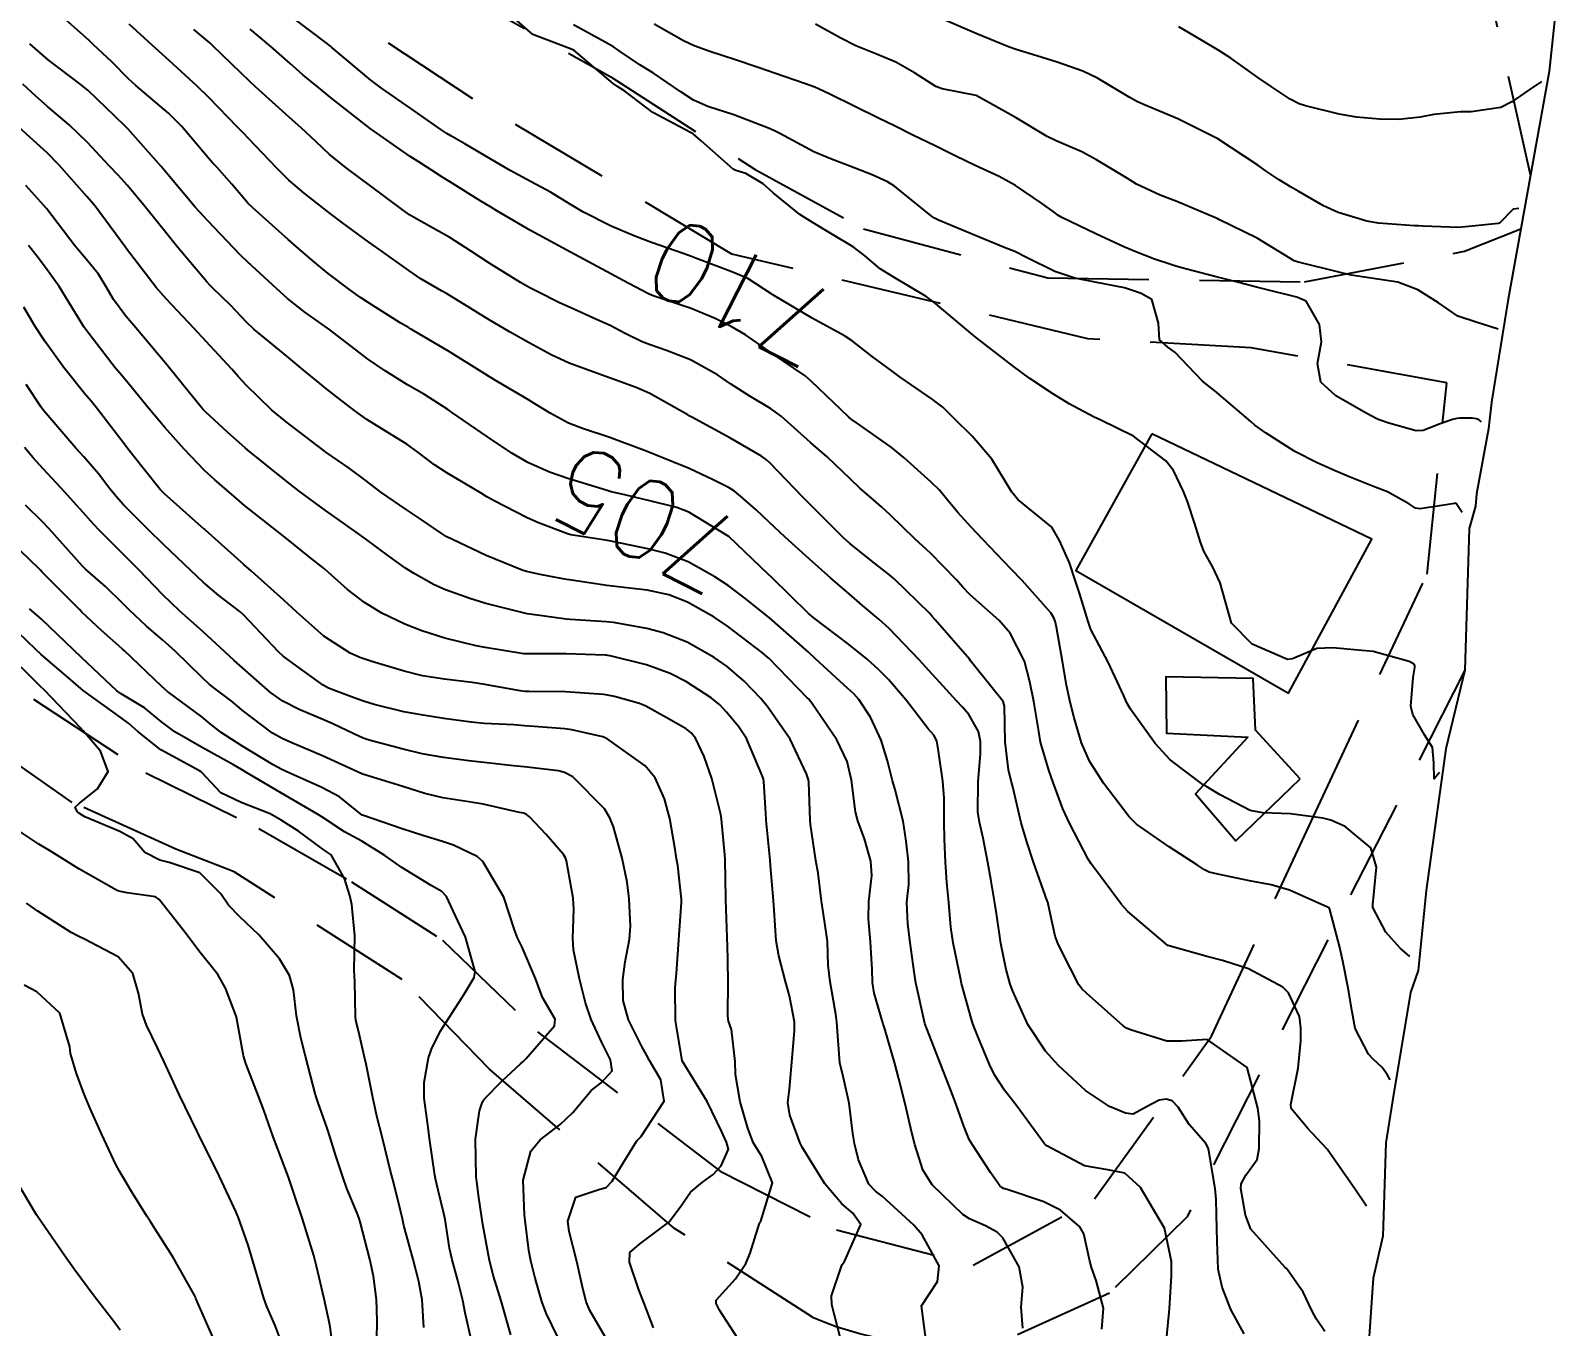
# Model space of a CAD drawing. Header units: metres. Extents: x 298520 to 308411, y 7433745 to 7450750.
# Drawn here: x 300962.3 to 301038.1, y 7447932.5 to 7447996.7 of the extents above; entities that cross this region are included whole.
import ezdxf
from ezdxf.enums import TextEntityAlignment as Align

# ---------------------------------------------------------------- set-up
doc = ezdxf.new("R2010")
doc.units = ezdxf.units.M
doc.header["$LTSCALE"] = 10
doc.linetypes.add('DASHED', pattern=[0.75, 0.5, -0.25])
for name, color, linetype in [('Area', 45, 'Continuous'), ('Cotas', 45, 'Continuous'), ('Curvas de Nivel 1m', 11, 'Continuous'), ('Curvas de Nivel 5m', 15, 'Continuous'), ('Edificações', 30, 'Continuous'), ('Vias Secundárias', 230, 'DASHED')]:
    doc.layers.add(name, color=color, linetype=linetype)
doc.styles.add('Style-STANDARD', font='STANDARD.shx')

msp = doc.modelspace()

# ---------------------------------------------------------------- linework, layer by layer
at = {"layer": 'Area'}
msp.add_polyline3d([(301038.097, 7448000.05, 717.483), (301037.545, 7447994.702, 716.562), (301035.505, 7447983.423, 714.021), (301034.687, 7447978.319, 713.572), (301034.542, 7447977, 713.292), (301033.934, 7447973.778, 714.312), (301033.894, 7447973.169, 715.222), (301033.583, 7447972.06, 715.312), (301033.366, 7447965.054, 711.042), (301032.426, 7447961.149, 710.891), (301031.444, 7447954.138, 709.482), (301031.046, 7447950.167, 709.12), (301030.672, 7447949.08, 709.129), (301029.77, 7447943.713, 708.401), (301029.443, 7447941.631, 708.003), (301029.298, 7447937.014, 707.522), (301028.821, 7447934.92, 707.182), (301028.166, 7447925.32, 705.025)], dxfattribs=at)
at = {"layer": 'Curvas de Nivel 1m', "flags": 128}
for points, elevation in [([(301022.421, 7447932.161), (301021.767, 7447933.367), (301021.346, 7447934.474), (301021.147, 7447935.373), (301021.087, 7447936.764), (301021.078, 7447937.374), (301021.048, 7447938.824), (301020.993, 7447939.375), (301020.671, 7447941.239), (301020.647, 7447941.379), (301020.535, 7447941.598), (301019.695, 7447942.543), (301019.15, 7447943.401), (301018.866, 7447943.715), (301018.557, 7447943.795), (301018.218, 7447943.752), (301017.584, 7447943.42), (301016.926, 7447943.05), (301016.55, 7447943.097), (301015.754, 7447943.438), (301014.561, 7447944.229), (301013.919, 7447944.813), (301013.23, 7447945.47), (301012.583, 7447946.17), (301011.716, 7447947.489), (301010.966, 7447949.15), (301010.84, 7447949.498), (301010.634, 7447950.223), (301010.368, 7447951.504), (301010.157, 7447952.997), (301010.081, 7447953.509), (301009.869, 7447954.696), (301009.724, 7447955.515), (301009.496, 7447956.733), (301009.322, 7447957.521), (301009.24, 7447958.034), (301009.245, 7447959.522), (301009.366, 7447960.919), (301009.37, 7447961.521), (301009.272, 7447962.016), (301008.786, 7447962.844), (301008.473, 7447963.208), (301008.18, 7447963.529), (301007.515, 7447964.254), (301006.808, 7447965.031), (301006.327, 7447965.555), (301004.836, 7447967.11), (301004.323, 7447967.578), (301003.516, 7447968.257), (301002.855, 7447968.823), (301001.949, 7447969.609), (301000.877, 7447970.559), (300999.694, 7447971.632), (300998.9, 7447972.384), (300998.25, 7447972.994), (300997.479, 7447973.662), (300997.168, 7447973.919), (300996.917, 7447974.08), (300996.119, 7447974.48), (300994.926, 7447975.047), (300993.29, 7447975.706), (300992.935, 7447975.842), (300992.719, 7447975.931), (300990.946, 7447976.591), (300989.696, 7447977.008), (300988.956, 7447977.286), (300988.038, 7447977.774), (300987.373, 7447978.19), (300986.969, 7447978.439), (300985.453, 7447979.33), (300984.981, 7447979.617), (300984.68, 7447979.813), (300982.998, 7447980.848), (300981.291, 7447981.856), (300981.118, 7447981.962), (300981.015, 7447982.02), (300980.618, 7447982.262), (300979.027, 7447983.256), (300978.649, 7447983.505), (300978.112, 7447983.889), (300977.041, 7447984.699), (300976.377, 7447985.241), (300975.584, 7447985.922), (300975.06, 7447986.381), (300973.304, 7447987.948), (300973.085, 7447988.175), (300972.262, 7447989.129), (300971.519, 7447989.974), (300971.313, 7447990.185), (300971.107, 7447990.41), (300969.776, 7447991.994), (300969.139, 7447992.643), (300967.518, 7447994.016), (300967.156, 7447994.346), (300966.319, 7447995.187), (300965.405, 7447996.047), (300965.176, 7447996.255), (300963.619, 7447997.644)], 706), ([(301032.103, 7447959.98), (301031.85, 7447959.657), (301031.831, 7447960.46), (301031.752, 7447961.219), (301031.363, 7447961.845), (301030.787, 7447962.859), (301030.682, 7447963.262), (301030.807, 7447964.687), (301030.89, 7447965.181), (301030.886, 7447965.259), (301030.814, 7447965.365), (301030.603, 7447965.476), (301028.823, 7447965.981), (301028.076, 7447966.045), (301026.826, 7447966.155), (301026.026, 7447966.117), (301024.817, 7447965.606), (301024.574, 7447965.576), (301022.827, 7447966.33), (301021.807, 7447967.37), (301021.38, 7447968.852), (301021.238, 7447969.376), (301020.871, 7447970.146), (301020.428, 7447970.936), (301020.257, 7447971.389), (301019.986, 7447972.304), (301019.625, 7447973.399), (301019.418, 7447973.902), (301018.928, 7447974.935), (301018.549, 7447975.414), (301016.951, 7447976.646), (301015.295, 7447977.447), (301014.964, 7447977.591), (301013.75, 7447978.247), (301012.975, 7447978.716), (301011.808, 7447979.492), (301010.989, 7447980.105), (301009.158, 7447981.518), (301009.005, 7447981.639), (301008.369, 7447982.174), (301007.029, 7447983.29), (301006.672, 7447983.554), (301005.042, 7447984.528), (301004.397, 7447984.931), (301003.609, 7447985.592), (301003.059, 7447986.02), (301002.039, 7447986.639), (301001.077, 7447987.204), (301000.41, 7447987.627), (300999.093, 7447988.694), (300998.597, 7447989.146), (300997.736, 7447989.661), (300997.242, 7447989.806), (300997.105, 7447989.877), (300995.531, 7447991.274), (300995.122, 7447991.618), (300994.995, 7447991.691), (300993.137, 7447992.68), (300991.742, 7447993.731), (300991.381, 7447993.963), (300991.157, 7447994.117), (300989.212, 7447995.76), (300989.173, 7447995.783), (300989.134, 7447995.8), (300987.184, 7447996.547), (300985.728, 7447997.805)], 711), ([(301026.423, 7447932.279), (301026.01, 7447932.897), (301025.779, 7447933.32), (301025.348, 7447934.233), (301024.578, 7447935.338), (301024.525, 7447935.4), (301024.464, 7447935.462), (301022.756, 7447937.357), (301022.49, 7447938.042), (301022.264, 7447939.362), (301022.273, 7447939.596), (301022.513, 7447940.034), (301023.08, 7447940.799), (301023.164, 7447941.354), (301023.185, 7447942.715), (301023.108, 7447943.354), (301022.573, 7447945.36), (301020.593, 7447946.745), (301019.317, 7447946.675), (301018.592, 7447946.668), (301016.804, 7447947.224), (301016.601, 7447947.308), (301016.436, 7447947.432), (301014.619, 7447949.041), (301014.404, 7447949.237), (301014.235, 7447949.456), (301013.822, 7447950.275), (301013.208, 7447951.472), (301013.058, 7447951.875), (301012.725, 7447953.479), (301012.714, 7447953.52), (301012.674, 7447953.616), (301012.011, 7447955.487), (301011.659, 7447956.54), (301011.384, 7447957.493), (301010.965, 7447959.274), (301010.908, 7447959.498), (301010.752, 7447960.114), (301010.594, 7447961.503), (301010.551, 7447963.264), (301010.484, 7447963.503), (301009.14, 7447965.187), (301008.876, 7447965.519), (301008.814, 7447965.595), (301007.117, 7447967.546), (301006.992, 7447967.696), (301006.846, 7447967.856), (301005.08, 7447969.568), (301004.866, 7447969.753), (301004.11, 7447970.346), (301002.889, 7447971.323), (301002.582, 7447971.603), (301000.909, 7447973.277), (301000.569, 7447973.623), (300998.93, 7447975.322), (300998.764, 7447975.475), (300998.505, 7447975.646), (300996.946, 7447976.553), (300995.064, 7447977.587), (300994.962, 7447977.638), (300994.869, 7447977.691), (300992.973, 7447978.752), (300992.303, 7447979.046), (300990.981, 7447979.537), (300990.391, 7447979.746), (300988.99, 7447980.264), (300988.091, 7447980.679), (300987.005, 7447981.27), (300986.057, 7447981.8), (300985.019, 7447982.408), (300983.547, 7447983.305), (300983.031, 7447983.627), (300982.902, 7447983.702), (300982.656, 7447983.836), (300981.627, 7447984.439), (300981.043, 7447984.841), (300979.607, 7447985.874), (300979.059, 7447986.26), (300977.753, 7447987.213), (300977.08, 7447987.723), (300976.847, 7447987.904), (300975.852, 7447988.68), (300975.097, 7447989.331), (300974.481, 7447989.936), (300973.117, 7447991.377), (300972.832, 7447991.666), (300972.539, 7447991.959), (300971.144, 7447993.4), (300970.553, 7447993.986), (300969.165, 7447995.25), (300968.317, 7447996.009), (300967.188, 7447997.05)], 707), ([(301028.493, 7447938.49), (301027.942, 7447939.296), (301026.533, 7447941.31), (301025.573, 7447942.354), (301024.755, 7447943.337), (301024.739, 7447943.522), (301025.108, 7447945.332), (301025.238, 7447946.685), (301025.239, 7447947.33), (301025.174, 7447947.897), (301024.62, 7447949.061), (301024.347, 7447949.343), (301022.636, 7447950.257), (301021.352, 7447950.663), (301020.645, 7447950.85), (301018.653, 7447951.41), (301016.67, 7447953.092), (301016.352, 7447953.433), (301015.344, 7447954.786), (301014.846, 7447955.448), (301014.696, 7447955.688), (301013.772, 7447957.464), (301013.445, 7447958.184), (301012.969, 7447959.477), (301012.752, 7447960.099), (301012.343, 7447961.484), (301012.255, 7447962.009), (301012.01, 7447963.488), (301011.816, 7447964.476), (301011.536, 7447965.493), (301010.834, 7447966.881), (301010.285, 7447967.506), (301008.855, 7447968.773), (301008.495, 7447969.161), (301008.175, 7447969.53), (301006.882, 7447970.838), (301006.118, 7447971.558), (301004.904, 7447972.728), (301004.467, 7447973.135), (301003.94, 7447973.585), (301003.387, 7447974.062), (301002.922, 7447974.509), (301001.766, 7447975.612), (301000.944, 7447976.332), (300999.487, 7447977.635), (300998.967, 7447978.02), (300997.935, 7447978.618), (300996.979, 7447979.233), (300996.331, 7447979.677), (300994.99, 7447980.415), (300993.812, 7447980.885), (300992.998, 7447981.17), (300992.605, 7447981.322), (300991.764, 7447981.729), (300991.268, 7447981.989), (300991.017, 7447982.116), (300990.341, 7447982.426), (300989.025, 7447983.013), (300988.51, 7447983.25), (300987.426, 7447983.784), (300987.165, 7447983.919), (300987.035, 7447983.991), (300986.573, 7447984.26), (300985.047, 7447985.195), (300984.089, 7447985.82), (300983.063, 7447986.477), (300981.657, 7447987.269), (300981.079, 7447987.603), (300980.705, 7447987.864), (300979.095, 7447989.08), (300977.997, 7447989.891), (300977.11, 7447990.602), (300976.439, 7447991.233), (300975.709, 7447991.921), (300975.131, 7447992.436), (300973.447, 7447993.947), (300973.156, 7447994.218), (300972.264, 7447995.064), (300971.333, 7447995.978), (300971.175, 7447996.121), (300970.38, 7447996.793)], 708), ([(301029.663, 7447944.75), (301029.51, 7447945.016), (301029.271, 7447945.362), (301028.825, 7447945.778), (301028.584, 7447946.03), (301027.92, 7447947.297), (301027.782, 7447948.128), (301027.584, 7447949.3), (301027.322, 7447950.624), (301027.175, 7447951.305), (301026.672, 7447953.187), (301026.633, 7447953.271), (301026.55, 7447953.311), (301024.681, 7447954.142), (301023.76, 7447954.421), (301022.685, 7447954.617), (301021.119, 7447954.946), (301020.69, 7447955.042), (301020.46, 7447955.152), (301020.111, 7447955.389), (301018.706, 7447956.301), (301017.089, 7447957.426), (301016.726, 7447957.784), (301015.463, 7447959.443), (301014.759, 7447960.541), (301014.366, 7447961.456), (301014.01, 7447962.687), (301013.813, 7447963.465), (301013.631, 7447964.297), (301013.435, 7447965.471), (301013.13, 7447967.184), (301013.058, 7447967.477), (301013, 7447967.633), (301012.847, 7447967.886), (301011.422, 7447969.494), (301010.869, 7447970.072), (301009.475, 7447971.514), (301008.899, 7447972.132), (301008.24, 7447972.864), (301007.676, 7447973.539), (301007.334, 7447973.961), (301006.921, 7447974.355), (301005.574, 7447975.564), (301004.941, 7447976.094), (301003.313, 7447977.239), (301002.961, 7447977.49), (301002.83, 7447977.601), (301000.98, 7447979.374), (301000.675, 7447979.623), (300998.994, 7447980.771), (300998.48, 7447981.13), (300997.715, 7447981.659), (300997.009, 7447982.082), (300996.222, 7447982.47), (300995.022, 7447982.966), (300993.141, 7447983.599), (300993.032, 7447983.637), (300992.981, 7447983.659), (300992.883, 7447983.712), (300991.663, 7447984.354), (300991.042, 7447984.678), (300989.053, 7447985.76), (300987.069, 7447986.832), (300985.394, 7447987.807), (300985.085, 7447987.995), (300984.611, 7447988.291), (300983.097, 7447989.227), (300982.724, 7447989.46), (300982.148, 7447989.844), (300981.499, 7447990.246), (300981.109, 7447990.497), (300979.123, 7447991.88), (300977.146, 7447993.443), (300976.558, 7447993.909), (300975.787, 7447994.548), (300975.165, 7447995.106), (300974.205, 7447995.94), (300973.186, 7447996.803)], 709), ([(301033.223, 7447972.86), (301032.932, 7447973.311), (301032.914, 7447973.318), (301032.847, 7447973.307), (301032.433, 7447973.245), (301031.131, 7447973.037), (301030.91, 7447973.078), (301030.612, 7447973.265), (301029.523, 7447973.885), (301028.921, 7447974.121), (301027.592, 7447974.638), (301026.929, 7447974.928), (301026.046, 7447975.319), (301024.941, 7447975.889), (301023.523, 7447976.782), (301022.96, 7447977.188), (301022.759, 7447977.362), (301020.978, 7447978.894), (301020.696, 7447979.1), (301020.35, 7447979.386), (301018.997, 7447980.796), (301018.645, 7447981.051), (301018.23, 7447981.412), (301018.19, 7447982.238), (301017.857, 7447983.418), (301017.324, 7447983.714), (301017.037, 7447983.816), (301016.491, 7447983.983), (301015.041, 7447984.266), (301014.046, 7447984.468), (301013.046, 7447984.802), (301011.642, 7447985.494), (301011.057, 7447985.785), (301010.588, 7447985.977), (301009.069, 7447986.593), (301007.281, 7447987.346), (301007.081, 7447987.442), (301006.922, 7447987.552), (301005.097, 7447989.027), (301004.76, 7447989.235), (301003.991, 7447989.581), (301003.106, 7447989.941), (301001.899, 7447990.396), (301001.114, 7447990.734), (300999.423, 7447991.637), (300999.125, 7447991.792), (300998.864, 7447991.907), (300997.136, 7447992.567), (300995.858, 7447992.967), (300995.147, 7447993.288), (300994.521, 7447993.696), (300993.162, 7447994.624), (300992.49, 7447995.044), (300991.456, 7447995.736), (300991.176, 7447995.924), (300990.764, 7447996.159), (300989.192, 7447997.012)], 712), ([(301034.183, 7447977.35), (301034.027, 7447977.489), (301033.731, 7447977.541), (301033.115, 7447977.537), (301032.966, 7447977.517), (301032.747, 7447977.46), (301032.133, 7447977.248), (301031.291, 7447976.923), (301030.957, 7447976.898), (301029.598, 7447977.28), (301029.125, 7447977.448), (301028.965, 7447977.517), (301028.505, 7447977.757), (301026.976, 7447978.634), (301026.229, 7447979.318), (301026.063, 7447980.249), (301026.259, 7447981.317), (301026.163, 7447982.171), (301025.496, 7447983.325), (301025.035, 7447983.522), (301023.57, 7447983.884), (301023.04, 7447984.023), (301022.162, 7447984.249), (301021.044, 7447984.528), (301019.518, 7447984.925), (301019.05, 7447985.059), (301018.787, 7447985.141), (301017.989, 7447985.416), (301017.058, 7447985.78), (301016.473, 7447986.024), (301015.071, 7447986.663), (301013.39, 7447987.475), (301013.203, 7447987.597), (301013.085, 7447987.694), (301012.394, 7447988.183), (301011.098, 7447989.055), (301010.288, 7447989.508), (301009.108, 7447990.058), (301008.11, 7447990.532), (301007.118, 7447991.019), (301006.005, 7447991.561), (301005.129, 7447992), (301004.313, 7447992.4), (301003.144, 7447992.971), (301001.863, 7447993.609), (301001.374, 7447993.836), (301001.156, 7447993.924), (301000.686, 7447994.097), (300999.163, 7447994.63), (300998.402, 7447994.888), (300997.169, 7447995.308), (300996.002, 7447995.682), (300995.177, 7447995.977), (300994.648, 7447996.228), (300993.193, 7447997.057)], 713), ([(301035.013, 7447981.95), (301033.972, 7447982.272), (301033.023, 7447982.58), (301032.061, 7447983.25), (301031.039, 7447983.899), (301030.041, 7447984.273), (301029.044, 7447984.42), (301027.725, 7447984.624), (301027.048, 7447984.785), (301025.121, 7447985.261), (301025.052, 7447985.279), (301025.011, 7447985.289), (301024.908, 7447985.332), (301023.069, 7447986.449), (301021.181, 7447987.379), (301021.083, 7447987.419), (301021.012, 7447987.452), (301019.092, 7447988.26), (301018.267, 7447988.584), (301017.1, 7447989.133), (301016.591, 7447989.435), (301015.112, 7447990.333), (301014.38, 7447990.725), (301013.121, 7447991.27), (301012.674, 7447991.484), (301011.137, 7447992.41), (301009.153, 7447993.52), (301007.462, 7447993.851), (301007.157, 7447993.967), (301006.091, 7447994.634), (301005.169, 7447995.167), (301004.181, 7447995.58), (301003.179, 7447995.976), (301002.408, 7447996.378), (301001.195, 7447997.061)], 714), ([(301037.163, 7447994.22), (301036.553, 7447993.802), (301035.689, 7447993.205), (301035.149, 7447992.927), (301033.671, 7447992.707), (301033.145, 7447992.702), (301031.818, 7447992.578), (301031.141, 7447992.446), (301030.091, 7447992.324), (301029.139, 7447992.35), (301027.989, 7447992.453), (301027.142, 7447992.597), (301025.474, 7447993.001), (301025.15, 7447993.11), (301024.71, 7447993.337), (301023.77, 7447993.961), (301023.163, 7447994.377), (301021.764, 7447995.374), (301021.177, 7447995.753), (301020.316, 7447996.254), (301019.188, 7447996.913)], 716), ([(301015.368, 7447932.392), (301015.466, 7447933.445), (301015.093, 7447934.811), (301014.868, 7447935.454), (301014.776, 7447935.765), (301014.48, 7447937.12), (301014.29, 7447937.462), (301013.32, 7447938.297), (301012.495, 7447938.714), (301010.685, 7447939.314), (301010.502, 7447939.37), (301010.414, 7447939.413), (301010.316, 7447939.503), (301009.864, 7447940.159), (301008.965, 7447941.524), (301008.81, 7447941.801), (301008.542, 7447942.453), (301008.16, 7447943.534), (301007.908, 7447944.191), (301007.375, 7447945.542), (301006.603, 7447947.55), (301006.168, 7447949.555), (301006.075, 7447950.111), (301005.886, 7447951.558), (301005.759, 7447952.462), (301005.719, 7447953.56), (301005.807, 7447954.433), (301005.796, 7447955.559), (301005.686, 7447956.582), (301005.537, 7447957.562), (301005.114, 7447959.191), (301005.01, 7447959.567), (301004.758, 7447960.55), (301004.435, 7447961.575), (301003.916, 7447962.715), (301003.343, 7447963.592), (301003.082, 7447963.882), (301002.798, 7447964.148), (301001.191, 7447965.616), (301000.818, 7447965.952), (300998.908, 7447967.639), (300998.843, 7447967.696), (300997.761, 7447968.565), (300996.859, 7447969.235), (300996.195, 7447969.677), (300994.874, 7447970.414), (300993.744, 7447970.843), (300992.883, 7447971.064), (300991.211, 7447971.414), (300990.889, 7447971.469), (300989.064, 7447971.758), (300988.893, 7447971.803), (300987.467, 7447972.35), (300986.901, 7447972.6), (300985.271, 7447973.445), (300984.911, 7447973.638), (300984.616, 7447973.813), (300982.923, 7447974.829), (300982.311, 7447975.224), (300981.489, 7447975.852), (300980.939, 7447976.243), (300979.998, 7447976.819), (300978.957, 7447977.462), (300978.366, 7447977.889), (300977.572, 7447978.504), (300976.974, 7447978.97), (300975.81, 7447979.922), (300974.993, 7447980.599), (300973.357, 7447981.947), (300973.016, 7447982.27), (300972.2, 7447983.138), (300971.325, 7447983.976), (300971.178, 7447984.122), (300971.036, 7447984.281), (300969.602, 7447985.995), (300969.063, 7447986.642), (300967.974, 7447988.011), (300967.093, 7447989.066), (300966.638, 7447989.566), (300966.199, 7447990.034), (300965.12, 7447991.183), (300964.217, 7447992.059), (300963.142, 7447992.98), (300962.555, 7447993.486), (300961.92, 7447994.082)], 704), ([(301011.462, 7447932.45), (301011.383, 7447933.491), (301011.463, 7447934.474), (301011.286, 7447935.492), (301010.477, 7447936.919), (301010.188, 7447937.212), (301009.62, 7447937.513), (301008.823, 7447937.861), (301008.488, 7447938.081), (301006.97, 7447939.545), (301006.514, 7447940.294), (301006.115, 7447941.554), (301005.962, 7447942.133), (301005.624, 7447943.559), (301005.325, 7447944.809), (301005.116, 7447945.565), (301004.601, 7447947.329), (301004.544, 7447947.513), (301004.529, 7447947.571), (301004.088, 7447949.048), (301004.007, 7447949.579), (301003.994, 7447950.218), (301003.919, 7447951.581), (301003.81, 7447952.729), (301003.838, 7447953.583), (301003.985, 7447954.88), (301003.926, 7447955.582), (301003.609, 7447956.687), (301003.284, 7447957.592), (301003.17, 7447958.036), (301002.971, 7447959.597), (301002.757, 7447960.516), (301002.238, 7447961.605), (301001, 7447963.409), (301000.839, 7447963.62), (301000.793, 7447963.669), (300998.877, 7447965.639), (300998.814, 7447965.697), (300998.558, 7447965.903), (300996.836, 7447967.225), (300996.169, 7447967.677), (300994.85, 7447968.411), (300993.926, 7447968.777), (300992.856, 7447969.017), (300991.417, 7447969.175), (300990.858, 7447969.239), (300989.105, 7447969.513), (300988.861, 7447969.544), (300988.67, 7447969.572), (300987.54, 7447969.78), (300986.865, 7447969.937), (300986.654, 7447970.004), (300984.877, 7447970.734), (300983.199, 7447971.516), (300982.891, 7447971.675), (300982.638, 7447971.834), (300981.601, 7447972.551), (300980.904, 7447973.009), (300979.646, 7447973.873), (300978.918, 7447974.424), (300978.09, 7447975.058), (300976.932, 7447975.851), (300976.849, 7447975.911), (300974.954, 7447977.344), (300974.248, 7447977.937), (300972.975, 7447979.165), (300972.598, 7447979.574), (300972.266, 7447979.961), (300971.003, 7447981.329), (300970.386, 7447981.986), (300969.027, 7447983.429), (300968.522, 7447984.005), (300967.052, 7447985.919), (300967.01, 7447985.978), (300966.979, 7447986.021), (300966.752, 7447986.331), (300965.502, 7447988.044), (300965.307, 7447988.269), (300965.088, 7447988.515), (300963.71, 7447990.064), (300963.112, 7447990.673), (300961.552, 7447992.094)], 703), ([(301006.713, 7447931.547), (301006.433, 7447933.55), (301007.226, 7447934.767), (301007.314, 7447935.541), (301006.478, 7447937.074), (301006.062, 7447937.554), (301004.497, 7447938.991), (301004.165, 7447939.241), (301003.834, 7447939.58), (301003.32, 7447940.789), (301003.116, 7447941.591), (301003.039, 7447942.093), (301002.849, 7447943.596), (301002.572, 7447944.858), (301002.397, 7447945.602), (301002.374, 7447945.813), (301002.253, 7447947.604), (301002.204, 7447948.007), (301001.908, 7447949.607), (301001.815, 7447950.429), (301001.784, 7447951.609), (301001.642, 7447952.631), (301001.481, 7447953.612), (301001.317, 7447954.984), (301001.209, 7447955.615), (301000.944, 7447957.394), (301000.931, 7447957.618), (301000.859, 7447959.502), (301000.842, 7447959.619), (301000.747, 7447959.906), (300999.929, 7447961.628), (300998.789, 7447963.266), (300998.62, 7447963.472), (300998.476, 7447963.645), (300997.649, 7447964.505), (300996.809, 7447965.231), (300996.176, 7447965.676), (300994.824, 7447966.435), (300993.644, 7447966.895), (300992.834, 7447967.105), (300991.172, 7447967.402), (300990.838, 7447967.438), (300989.036, 7447967.562), (300988.84, 7447967.582), (300987.288, 7447967.783), (300986.896, 7447967.842), (300986.844, 7447967.853), (300986.763, 7447967.871), (300984.848, 7447968.358), (300984.065, 7447968.603), (300982.855, 7447969.027), (300982.292, 7447969.273), (300981.266, 7447969.854), (300980.867, 7447970.108), (300980.056, 7447970.688), (300978.888, 7447971.548), (300978.422, 7447971.887), (300977.522, 7447972.524), (300976.903, 7447972.963), (300975.613, 7447973.923), (300974.918, 7447974.459), (300973.069, 7447975.949), (300972.935, 7447976.068), (300972.078, 7447976.831), (300970.961, 7447977.841), (300970.832, 7447977.981), (300970.165, 7447978.794), (300969.196, 7447979.998), (300968.987, 7447980.254), (300967.517, 7447982.015), (300967.019, 7447982.59), (300966.405, 7447983.408), (300966.048, 7447984.035), (300965.661, 7447984.662), (300965.047, 7447985.415), (300964.513, 7447986.055), (300963.081, 7447987.915), (300962.96, 7447988.072), (300962.07, 7447989.062)], 702), ([(301002.417, 7447932), (301001.997, 7447933.604), (301001.989, 7447934.055), (301002.461, 7447935.474), (301002.5, 7447935.561), (301002.514, 7447935.599), (301002.622, 7447935.755), (301003.441, 7447937.586), (301003.046, 7447938.149), (301002.493, 7447938.603), (301001.656, 7447939.608), (301000.53, 7447941.418), (301000.432, 7447941.622), (300999.924, 7447943.007), (300999.817, 7447943.631), (300999.896, 7447944.297), (301000.023, 7447945.628), (301000.149, 7447947.177), (301000.148, 7447947.627), (300999.893, 7447948.908), (300999.701, 7447949.629), (300999.372, 7447950.903), (300999.248, 7447951.634), (300999.147, 7447953.156), (300999.112, 7447953.636), (300998.966, 7447955.362), (300998.947, 7447955.637), (300998.746, 7447957.616), (300998.743, 7447957.64), (300998.726, 7447957.966), (300998.635, 7447959.534), (300998.615, 7447959.642), (300998.553, 7447959.836), (300997.769, 7447961.655), (300997.375, 7447962.258), (300996.786, 7447962.975), (300996.445, 7447963.329), (300996.014, 7447963.678), (300994.801, 7447964.478), (300993.992, 7447964.89), (300992.809, 7447965.305), (300991.078, 7447965.737), (300990.814, 7447965.786), (300990.762, 7447965.792), (300988.814, 7447965.851), (300988.721, 7447965.855), (300986.814, 7447965.855), (300986.742, 7447965.863), (300984.818, 7447966.168), (300984.382, 7447966.252), (300982.825, 7447966.635), (300981.683, 7447966.995), (300980.835, 7447967.32), (300979.706, 7447967.871), (300978.848, 7447968.397), (300978.008, 7447969.046), (300977.04, 7447969.907), (300976.865, 7447970.061), (300976.19, 7447970.6), (300974.888, 7447971.633), (300974.511, 7447971.934), (300972.905, 7447973.201), (300972.498, 7447973.546), (300972.029, 7447973.963), (300971.426, 7447974.48), (300970.923, 7447974.938), (300969.911, 7447975.99), (300968.949, 7447977.069), (300968.157, 7447978.008), (300966.977, 7447979.456), (300966.72, 7447979.763), (300966.495, 7447980.027), (300965.011, 7447981.95), (300964.941, 7447982.051), (300964.839, 7447982.228), (300963.718, 7447984.063), (300963.042, 7447985), (300962.575, 7447985.604), (300962.202, 7447986.083)], 701), ([(300993.17, 7447932.459), (300992.68, 7447933.716), (300992.442, 7447934.347), (300991.974, 7447935.725), (300991.986, 7447936.206), (300992.472, 7447936.607), (300993.924, 7447937.698), (300994.49, 7447938.439), (300994.99, 7447939.193), (300995.587, 7447939.679), (300996.116, 7447940.067), (300996.515, 7447940.493), (300996.882, 7447941.312), (300996.778, 7447941.668), (300996.538, 7447942.212), (300995.824, 7447943.677), (300994.583, 7447945.69), (300994.295, 7447947.389), (300994.25, 7447947.695), (300994.238, 7447949.315), (300994.268, 7447949.695), (300994.299, 7447950.023), (300994.417, 7447951.694), (300994.542, 7447953.562), (300994.542, 7447953.692), (300994.36, 7447955.365), (300994.307, 7447955.696), (300994.231, 7447956.166), (300993.978, 7447957.701), (300993.703, 7447958.676), (300993.25, 7447959.712), (300992.752, 7447960.308), (300990.856, 7447961.655), (300990.772, 7447961.702), (300990.659, 7447961.741), (300989.108, 7447962.089), (300988.777, 7447962.137), (300987.254, 7447962.259), (300986.778, 7447962.295), (300986.237, 7447962.337), (300984.779, 7447962.406), (300984.131, 7447962.464), (300982.781, 7447962.657), (300981.75, 7447962.813), (300980.784, 7447962.986), (300979.32, 7447963.342), (300978.789, 7447963.513), (300978.518, 7447963.612), (300977.747, 7447963.896), (300977.052, 7447964.163), (300976.797, 7447964.305), (300975.49, 7447965.24), (300974.811, 7447965.748), (300974.606, 7447965.932), (300972.841, 7447967.789), (300972.666, 7447967.953), (300971.633, 7447968.75), (300970.857, 7447969.409), (300970.23, 7447969.986), (300968.882, 7447971.281), (300968.141, 7447972.008), (300966.905, 7447973.245), (300966.532, 7447973.648), (300966.231, 7447974.03), (300965.66, 7447974.779), (300964.929, 7447975.619), (300964.54, 7447976.054), (300962.96, 7447977.895), (300962.829, 7447978.072), (300962.085, 7447979.194)], 699), ([(300990.931, 7447931.735), (300990.422, 7447932.618), (300990.011, 7447933.328), (300989.829, 7447933.746), (300989.624, 7447934.57), (300989.362, 7447935.751), (300988.987, 7447937.245), (300988.917, 7447937.756), (300989.314, 7447938.933), (300990.499, 7447939.334), (300990.817, 7447939.42), (300991.111, 7447939.734), (300991.645, 7447940.6), (300992.342, 7447941.722), (300992.428, 7447941.827), (300992.535, 7447941.933), (300993.687, 7447943.703), (300993.525, 7447944.749), (300992.965, 7447945.714), (300992.833, 7447945.964), (300992.59, 7447946.409), (300991.918, 7447947.727), (300991.659, 7447948.683), (300991.641, 7447949.73), (300991.766, 7447950.598), (300991.973, 7447951.727), (300992.02, 7447952.365), (300991.954, 7447953.727), (300991.861, 7447954.548), (300991.617, 7447955.731), (300991.173, 7447957.279), (300990.999, 7447957.737), (300990.727, 7447958.185), (300989.171, 7447959.756), (300988.746, 7447959.985), (300988.457, 7447960.055), (300986.75, 7447960.267), (300986.23, 7447960.316), (300984.753, 7447960.472), (300984.013, 7447960.559), (300982.756, 7447960.719), (300981.707, 7447960.897), (300980.762, 7447961.127), (300979.072, 7447961.574), (300978.77, 7447961.676), (300978.309, 7447961.887), (300977.269, 7447962.394), (300976.78, 7447962.608), (300975.602, 7447963.105), (300974.789, 7447963.508), (300974.193, 7447963.936), (300972.805, 7447965.165), (300972.385, 7447965.532), (300971.915, 7447965.963), (300970.828, 7447966.958), (300969.672, 7447967.992), (300968.851, 7447968.778), (300967.666, 7447970.012), (300966.875, 7447970.816), (300965.639, 7447972.039), (300965.278, 7447972.425), (300964.901, 7447972.862), (300963.819, 7447974.061), (300962.922, 7447975.02), (300962.42, 7447975.57), (300961.99, 7447976.084)], 698), ([(300988.415, 7447931.998), (300987.848, 7447933.189), (300987.632, 7447933.772), (300987.303, 7447934.925), (300987.082, 7447935.781), (300986.98, 7447936.294), (300986.801, 7447937.785), (300986.772, 7447938.072), (300986.708, 7447939.787), (300987.083, 7447941.223), (300987.541, 7447941.775), (300988.541, 7447942.537), (300989.173, 7447943.128), (300989.672, 7447943.749), (300990.08, 7447944.225), (300990.566, 7447944.604), (300991.115, 7447945.195), (300991.028, 7447945.736), (300990.592, 7447946.634), (300990.079, 7447947.745), (300989.798, 7447948.561), (300989.498, 7447949.751), (300989.206, 7447951.193), (300989.166, 7447951.755), (300989.216, 7447953.206), (300989.181, 7447953.755), (300988.853, 7447955.606), (300988.805, 7447955.759), (300988.705, 7447955.922), (300987.851, 7447956.91), (300987.02, 7447957.786), (300986.852, 7447957.916), (300986.725, 7447957.96), (300986.518, 7447958), (300984.729, 7447958.406), (300984.019, 7447958.528), (300982.732, 7447958.728), (300981.834, 7447958.944), (300980.737, 7447959.28), (300978.814, 7447959.879), (300978.743, 7447959.899), (300978.708, 7447959.916), (300976.756, 7447960.811), (300975.243, 7447961.447), (300974.769, 7447961.66), (300974.29, 7447961.935), (300972.784, 7447963.07), (300972.302, 7447963.472), (300971.649, 7447963.967), (300971.161, 7447964.339), (300970.8, 7447964.677), (300969.462, 7447965.994), (300968.829, 7447966.558), (300968.047, 7447967.224), (300967.191, 7447968.017), (300966.846, 7447968.371), (300966.011, 7447969.189), (300965.016, 7447970.048), (300964.865, 7447970.194), (300963.197, 7447972.067), (300962.896, 7447972.391), (300962.049, 7447973.227)], 697), ([(300986.092, 7447932.117), (300985.607, 7447933.798), (300985.231, 7447935.022), (300985.032, 7447935.804), (300984.706, 7447937.583), (300984.673, 7447937.808), (300984.495, 7447939.038), (300984.402, 7447939.711), (300984.384, 7447939.812), (300984.369, 7447939.948), (300984.349, 7447941.813), (300984.547, 7447943.216), (300984.691, 7447943.67), (300984.781, 7447943.808), (300985.66, 7447944.706), (300986.579, 7447945.553), (300986.708, 7447945.661), (300986.842, 7447945.786), (300988.256, 7447947.422), (300988.285, 7447947.765), (300987.666, 7447948.827), (300987.315, 7447949.78), (300986.646, 7447951.358), (300986.416, 7447951.792), (300986.271, 7447952.18), (300985.748, 7447953.799), (300984.699, 7447955.563), (300984.425, 7447955.814), (300983.254, 7447956.377), (300982.71, 7447956.564), (300981.734, 7447956.865), (300980.716, 7447957.188), (300978.746, 7447957.857), (300978.723, 7447957.866), (300977.604, 7447958.77), (300976.736, 7447959.24), (300975.18, 7447959.926), (300974.746, 7447960.132), (300974.319, 7447960.365), (300972.763, 7447961.299), (300971.749, 7447961.965), (300971.201, 7447962.397), (300970.78, 7447962.729), (300969.075, 7447963.997), (300968.797, 7447964.241), (300966.927, 7447966.028), (300966.871, 7447966.077), (300966.824, 7447966.12), (300965.806, 7447967.008), (300964.842, 7447967.926), (300964.717, 7447968.051), (300962.861, 7447969.922), (300962.788, 7447969.997), (300962.719, 7447970.072), (300960.889, 7447971.838)], 696), ([(300981.786, 7447932.48), (300981.7, 7447933.847), (300981.542, 7447934.754), (300981.259, 7447935.852), (300980.797, 7447937.539), (300980.719, 7447937.858), (300980.493, 7447938.831), (300980.233, 7447939.863), (300980.138, 7447940.234), (300979.727, 7447941.868), (300979.459, 7447942.956), (300979.258, 7447943.873), (300978.922, 7447945.532), (300978.851, 7447945.877), (300978.594, 7447946.972), (300978.42, 7447947.701), (300978.396, 7447947.883), (300978.363, 7447949.626), (300978.34, 7447949.884), (300978.323, 7447950.189), (300978.366, 7447951.884), (300978.215, 7447953.434), (300978.114, 7447953.888), (300977.858, 7447954.72), (300977.199, 7447955.903), (300976.902, 7447956.104), (300976.706, 7447956.224), (300975.569, 7447957.067), (300974.72, 7447957.624), (300974.175, 7447957.935), (300972.728, 7447958.498), (300971.732, 7447958.964), (300970.79, 7447959.979), (300970.743, 7447960.017), (300970.67, 7447960.055), (300968.759, 7447961.103), (300967.615, 7447962.017), (300967.163, 7447962.411), (300966.78, 7447962.694), (300964.903, 7447964.049), (300964.794, 7447964.14), (300964.29, 7447964.566), (300962.819, 7447965.818), (300962.557, 7447966.074), (300961.668, 7447966.924)], 694), ([(300979.447, 7447931.87), (300979.471, 7447932.821), (300979.436, 7447933.87), (300979.292, 7447935.03), (300979.113, 7447935.873), (300978.636, 7447937.724), (300978.585, 7447937.879), (300978.486, 7447938.148), (300977.973, 7447939.363), (300977.784, 7447939.891), (300977.427, 7447940.989), (300977.148, 7447941.901), (300976.999, 7447942.365), (300976.55, 7447943.618), (300976.448, 7447943.911), (300976.4, 7447944.067), (300975.919, 7447945.917), (300975.685, 7447946.826), (300975.474, 7447947.921), (300975.326, 7447949.213), (300975.125, 7447949.925), (300974.635, 7447950.741), (300973.614, 7447951.94), (300972.662, 7447952.82), (300972.107, 7447953.398), (300971.727, 7447953.964), (300970.688, 7447955.015), (300969.164, 7447955.527), (300968.697, 7447955.637), (300967.967, 7447956.011), (300967.385, 7447956.696), (300966.713, 7447957.048), (300964.982, 7447957.785), (300964.722, 7447957.95), (300964.606, 7447958.051), (300964.511, 7447958.266), (300964.727, 7447958.464), (300965.611, 7447959.164), (300966.136, 7447960.036), (300965.756, 7447961.042), (300964.911, 7447962.049), (300964.774, 7447962.196), (300962.966, 7447964.068), (300962.795, 7447964.24), (300960.905, 7447966.099)], 693), ([(300977.221, 7447931.898), (300977.127, 7447932.606), (300976.842, 7447933.904), (300976.457, 7447935.513), (300976.365, 7447935.911), (300976.326, 7447936.049), (300975.749, 7447937.917), (300975.382, 7447939.033), (300975.07, 7447939.924), (300974.525, 7447941.375), (300974.317, 7447941.933), (300973.848, 7447943.242), (300973.585, 7447943.94), (300972.968, 7447945.555), (300972.851, 7447945.947), (300972.597, 7447947.317), (300972.5, 7447947.85), (300972.47, 7447947.952), (300971.948, 7447949.291), (300971.568, 7447949.966), (300970.64, 7447951.146), (300970.01, 7447951.986), (300968.67, 7447953.69), (300968.48, 7447953.812), (300967.081, 7447954.024), (300966.674, 7447954.103), (300966.56, 7447954.145), (300964.69, 7447955.207), (300963.318, 7447956.064), (300962.707, 7447956.435), (300961.712, 7447957.084)], 692), ([(300974.663, 7447931.927), (300974.419, 7447932.587), (300974.01, 7447933.517), (300973.853, 7447933.939), (300973.606, 7447934.782), (300973.258, 7447935.948), (300973.073, 7447936.555), (300972.581, 7447937.959), (300972.555, 7447938.03), (300972.485, 7447938.192), (300971.666, 7447939.968), (300970.78, 7447941.726), (300970.654, 7447941.979), (300970.614, 7447942.059), (300970.535, 7447942.218), (300969.673, 7447943.989), (300968.899, 7447945.676), (300968.754, 7447945.998), (300968.586, 7447946.345), (300968.044, 7447947.455), (300967.838, 7447948.011), (300967.639, 7447949.04), (300967.358, 7447950.019), (300966.635, 7447950.847), (300964.966, 7447951.729), (300964.65, 7447951.863), (300964.316, 7447952.053), (300962.663, 7447953.108), (300962.089, 7447953.5)], 691), ([(300966.743, 7447932.352), (300966.42, 7447932.786), (300965.445, 7447934.04), (300964.453, 7447935.367), (300963.975, 7447936.055), (300962.846, 7447937.7), (300962.592, 7447938.069), (300962.485, 7447938.233), (300961.387, 7447940.087)], 689)]:
    msp.add_lwpolyline(points, dxfattribs=dict(at, elevation=elevation))
at = {"layer": 'Curvas de Nivel 5m', "flags": 128}
for points, elevation in [([(301030.643, 7447950.86), (301030.151, 7447951.268), (301029.442, 7447952.06), (301028.806, 7447953.288), (301028.808, 7447953.422), (301028.984, 7447955.286), (301028.707, 7447956.249), (301027.437, 7447957.303), (301026.726, 7447957.613), (301026.328, 7447957.713), (301024.729, 7447957.923), (301023.354, 7447957.975), (301022.73, 7447958.103), (301021.239, 7447958.874), (301020.741, 7447959.167), (301020.606, 7447959.246), (301020.382, 7447959.385), (301018.761, 7447960.61), (301018.023, 7447961.417), (301016.79, 7447963.122), (301016.613, 7447963.432), (301016.458, 7447963.772), (301015.682, 7447965.441), (301014.837, 7447967.06), (301014.691, 7447967.452), (301014.265, 7447968.867), (301014.076, 7447969.462), (301013.767, 7447970.361), (301013.284, 7447971.474), (301012.893, 7447972.134), (301011.209, 7447973.497), (301010.917, 7447973.87), (301009.921, 7447975.51), (301008.95, 7447976.644), (301008.045, 7447977.534), (301007.499, 7447978.073), (301006.972, 7447978.475), (301005.388, 7447979.566), (301004.986, 7447979.855), (301003.99, 7447980.582), (301003, 7447981.357), (301002.618, 7447981.604), (301001.016, 7447982.491), (300999.077, 7447983.64), (300999.033, 7447983.673), (300997.835, 7447984.452), (300997.044, 7447984.785), (300995.29, 7447985.448), (300995.051, 7447985.542), (300994.627, 7447985.694), (300993.061, 7447986.244), (300992.234, 7447986.554), (300991.072, 7447987.042), (300989.659, 7447987.754), (300989.086, 7447988.102), (300988.052, 7447988.735), (300987.097, 7447989.235), (300986.064, 7447989.8), (300985.108, 7447990.367), (300983.808, 7447991.131), (300983.12, 7447991.523), (300982.928, 7447991.64), (300982.623, 7447991.837), (300981.138, 7447992.882), (300979.688, 7447993.875), (300979.157, 7447994.271), (300977.231, 7447995.899), (300977.174, 7447995.948), (300977.004, 7447996.074), (300975.196, 7447997.456)], 710), ([(301036.033, 7447987.92), (301035.759, 7447987.893), (301035.073, 7447987.19), (301035.033, 7447987.171), (301033.07, 7447986.981), (301031.279, 7447987.05), (301031.071, 7447987.058), (301030.867, 7447987.059), (301029.082, 7447987.198), (301028.51, 7447987.296), (301027.087, 7447987.728), (301026.353, 7447988.054), (301025.097, 7447988.775), (301024.749, 7447988.985), (301024.158, 7447989.344), (301023.526, 7447989.772), (301023.11, 7447990.069), (301021.123, 7447991.38), (301019.137, 7447992.361), (301017.524, 7447993.048), (301017.15, 7447993.209), (301016.736, 7447993.434), (301015.162, 7447994.373), (301014.436, 7447994.731), (301013.17, 7447995.177), (301012.148, 7447995.49), (301011.176, 7447995.783), (301010.749, 7447995.935), (301009.189, 7447996.579), (301007.421, 7447997.326)], 715), ([(301018.552, 7447931.546), (301018.723, 7447933.406), (301018.824, 7447935.038), (301018.835, 7447935.404), (301018.82, 7447935.758), (301018.483, 7447937.41), (301017.299, 7447939.422), (301016.513, 7447940.124), (301015.665, 7447940.29), (301014.518, 7447940.488), (301012.646, 7447941.478), (301012.58, 7447941.526), (301012.534, 7447941.584), (301011.128, 7447943.494), (301010.56, 7447944.24), (301010.056, 7447944.996), (301009.806, 7447945.512), (301009.253, 7447946.861), (301008.992, 7447947.524), (301008.895, 7447947.815), (301008.616, 7447948.816), (301008.429, 7447949.532), (301008.367, 7447949.792), (301008.009, 7447951.536), (301007.889, 7447952.309), (301007.788, 7447953.539), (301007.698, 7447954.524), (301007.623, 7447955.541), (301007.583, 7447956.668), (301007.566, 7447957.542), (301007.569, 7447958.707), (301007.5, 7447959.542), (301007.277, 7447961.033), (301007.199, 7447961.546), (301007.05, 7447961.82), (301006.779, 7447962.149), (301005.685, 7447963.561), (301004.803, 7447964.589), (301004.315, 7447965.084), (301003.75, 7447965.586), (301002.824, 7447966.335), (301001.122, 7447967.617), (301000.845, 7447967.854), (300999.023, 7447969.638), (300998.865, 7447969.794), (300996.893, 7447971.67), (300994.905, 7447972.871), (300994.32, 7447973.111), (300992.91, 7447973.46), (300992.703, 7447973.505), (300991.734, 7447973.728), (300991.06, 7447973.884), (300990.915, 7447973.93), (300990.65, 7447974.008), (300988.921, 7447974.542), (300988.011, 7447974.861), (300986.928, 7447975.345), (300986.147, 7447975.798), (300984.945, 7447976.604), (300983.154, 7447977.828), (300982.964, 7447977.96), (300981.823, 7447978.699), (300980.976, 7447979.191), (300979.86, 7447979.871), (300978.992, 7447980.475), (300977.128, 7447981.908), (300977.061, 7447981.957), (300977.014, 7447981.991), (300975.884, 7447982.78), (300975.028, 7447983.467), (300974.504, 7447983.935), (300973.046, 7447985.277), (300972.704, 7447985.609), (300972.373, 7447985.96), (300971.073, 7447987.31), (300970.456, 7447987.986), (300969.099, 7447989.604), (300968.763, 7447990.003), (300967.13, 7447991.847), (300966.962, 7447992.023), (300966.027, 7447992.922), (300965.15, 7447993.767), (300964.807, 7447994.053), (300963.165, 7447995.288), (300962.267, 7447996.079)], 705), ([(300997.529, 7447931.659), (300996.43, 7447933.335), (300996.274, 7447933.672), (300996.272, 7447933.835), (300996.438, 7447934.026), (300997.225, 7447934.888), (300997.729, 7447935.657), (300997.952, 7447936.171), (300998.414, 7447937.651), (300998.442, 7447937.692), (300998.484, 7447937.743), (300999.065, 7447939.642), (300998.523, 7447940.96), (300998.107, 7447941.654), (300997.832, 7447942.365), (300997.463, 7447943.661), (300997.218, 7447945.019), (300997.207, 7447945.664), (300997.023, 7447947.241), (300996.882, 7447947.667), (300996.846, 7447947.907), (300996.855, 7447949.667), (300996.828, 7447951.49), (300996.817, 7447951.668), (300996.812, 7447951.825), (300996.745, 7447953.669), (300996.741, 7447953.736), (300996.707, 7447955.67), (300996.696, 7447955.906), (300996.539, 7447957.672), (300996.504, 7447957.893), (300996.046, 7447959.677), (300995.666, 7447960.774), (300995.244, 7447961.685), (300995.034, 7447961.946), (300994.777, 7447962.139), (300993.784, 7447962.706), (300992.788, 7447963.267), (300992.47, 7447963.403), (300991.236, 7447963.736), (300990.794, 7447963.83), (300990.689, 7447963.846), (300988.795, 7447963.975), (300987.002, 7447963.994), (300986.795, 7447963.999), (300986.559, 7447964.029), (300984.798, 7447964.346), (300984.178, 7447964.438), (300982.801, 7447964.597), (300981.724, 7447964.768), (300980.804, 7447965.006), (300979.203, 7447965.482), (300978.81, 7447965.606), (300978.609, 7447965.681), (300978.127, 7447965.89), (300976.825, 7447966.738), (300975.494, 7447967.923), (300974.849, 7447968.52), (300973.25, 7447969.946), (300972.868, 7447970.286), (300970.958, 7447971.979), (300970.925, 7447972.011), (300970.893, 7447972.037), (300970.466, 7447972.415), (300968.911, 7447973.805), (300968.726, 7447974.002), (300967.878, 7447975.056), (300967.123, 7447976.018), (300966.937, 7447976.263), (300965.57, 7447978.041), (300965.297, 7447978.375), (300964.97, 7447978.747), (300963.929, 7447980.061), (300963.002, 7447981.343), (300962.527, 7447982.077), (300961.965, 7447983.029)], 700), ([(300984.143, 7447931.814), (300983.824, 7447933.216), (300983.709, 7447933.821), (300983.468, 7447934.804), (300983.183, 7447935.829), (300983.055, 7447936.418), (300982.835, 7447937.835), (300982.778, 7447938.128), (300982.497, 7447939.292), (300982.362, 7447939.841), (300982.324, 7447940.024), (300982.07, 7447941.845), (300981.999, 7447942.385), (300981.806, 7447943.847), (300981.791, 7447944.621), (300982.02, 7447945.846), (300982.156, 7447946.276), (300982.596, 7447947.141), (300983.035, 7447947.834), (300983.788, 7447948.995), (300984.272, 7447949.815), (300984.319, 7447950.123), (300983.842, 7447951.822), (300983.463, 7447952.63), (300982.902, 7447953.837), (300982.677, 7447954.088), (300982.14, 7447954.387), (300980.694, 7447955.265), (300979.849, 7447955.869), (300978.71, 7447956.574), (300977.856, 7447957.034), (300976.722, 7447957.774), (300976.513, 7447957.912), (300974.733, 7447958.957), (300973.044, 7447959.947), (300972.746, 7447960.124), (300972.35, 7447960.355), (300970.762, 7447961.24), (300969.439, 7447961.993), (300968.778, 7447962.496), (300967.948, 7447963.176), (300966.791, 7447963.876), (300966.572, 7447964.032), (300964.817, 7447965.683), (300964.423, 7447966.054), (300962.838, 7447967.571), (300962.569, 7447967.803), (300962.246, 7447968.079)], 695), ([(300971.347, 7447931.971), (300970.486, 7447933.926), (300970.466, 7447933.98), (300970.434, 7447934.043), (300969.338, 7447935.991), (300968.477, 7447937.36), (300968.226, 7447937.75), (300968.063, 7447938.006), (300967.303, 7447939.216), (300966.825, 7447940.025), (300966.708, 7447940.22), (300966.518, 7447940.562), (300965.829, 7447942.037), (300965.255, 7447943.333), (300964.961, 7447944.046), (300964.568, 7447945.063), (300964.28, 7447946.053), (300964.245, 7447946.394), (300963.753, 7447948.058), (300962.613, 7447949.113), (300961.975, 7447949.438)], 690)]:
    msp.add_lwpolyline(points, dxfattribs=dict(at, elevation=elevation))
at = {"layer": 'Edificações'}
for points in [[(301017.854, 7447976.759), (301014.08, 7447969.992), (301024.629, 7447963.91), (301028.746, 7447971.534)], [(301025.195, 7447959.671), (301022.994, 7447962.071), (301022.879, 7447964.632), (301018.549, 7447964.726), (301018.574, 7447961.932), (301022.61, 7447961.732), (301020.017, 7447958.915), (301022.022, 7447956.585)]]:
    msp.add_lwpolyline(points, close=True, dxfattribs=at)
at = {"layer": 'Vias Secundárias'}
for points in [[(301032.469, 7447979.29), (301022.77, 7447981.022), (301014.676, 7447981.471), (300997.05, 7447985.664), (300984.204, 7447993.362), (300963.37, 7448007.124)], [(300879.092, 7447998.275), (300894.197, 7447995.833), (300915.669, 7447990.907), (300929.404, 7447985.21), (300942.557, 7447977.378), (300956.159, 7447967.718), (300968.011, 7447959.961), (300973.613, 7447957.198), (300978.196, 7447954.565), (300982.705, 7447951.671), (300987.41, 7447947.134), (300996.464, 7447940.232), (301002.223, 7447937.315), (301009.007, 7447935.568), (301015.01, 7447938.849), (301020.815, 7447946.923), (301025.971, 7447958.041), (301031.492, 7447969.81), (301032.469, 7447979.29)]]:
    msp.add_lwpolyline(points, dxfattribs=at)
for points, elevation in [([(301001.036, 7447933.001), (300994.209, 7447937.38), (300985.043, 7447945.276), (300980.716, 7447949.727), (300972.382, 7447955.05), (300969.496, 7447956.184), (300964.36, 7447958.498), (300951.466, 7447967.517), (300939.058, 7447975.639), (300925.766, 7447983.394), (300915.805, 7447987.866), (300902.13, 7447991.392), (300891.617, 7447993.153), (300877.516, 7447993.718), (300869.576, 7447995.35), (300862.454, 7448000.969)], 711.042), ([(301036.62, 7447989.588), (301034.037, 7448001.069)], 715.41), ([(300982.421, 7447999.303), (300991.04, 7447994.44), (300998.192, 7447989.851), (301003.559, 7447986.916), (301012.708, 7447984.482), (301025.422, 7447984.283), (301033.339, 7447985.803), (301036.136, 7447986.909)], 715.41)]:
    msp.add_lwpolyline(points, dxfattribs=dict(at, elevation=elevation))
at = {"layer": 'Vias Secundárias', "elevation": 711.042}
msp.add_lwpolyline([(301033.366, 7447965.054), (301019.6, 7447937.968), (301015.755, 7447934.19), (301010.932, 7447932, -0.156861), (301001.036, 7447933.001, -3.080546)], format="xyb", dxfattribs=at)

# ---------------------------------------------------------------- texts
at = {"layer": 'Cotas', "style": 'Style-STANDARD'}
for s, rotation, p in [('710', 152.99363, (300997.478, 7447983.773, 710)), ('705', 153.04272, (300992.716, 7447972.525, 705))]:
    msp.add_text(s, height=4, rotation=rotation, dxfattribs=at).set_placement(p, align=Align.MIDDLE_CENTER)

doc.saveas('drawing.dxf')
